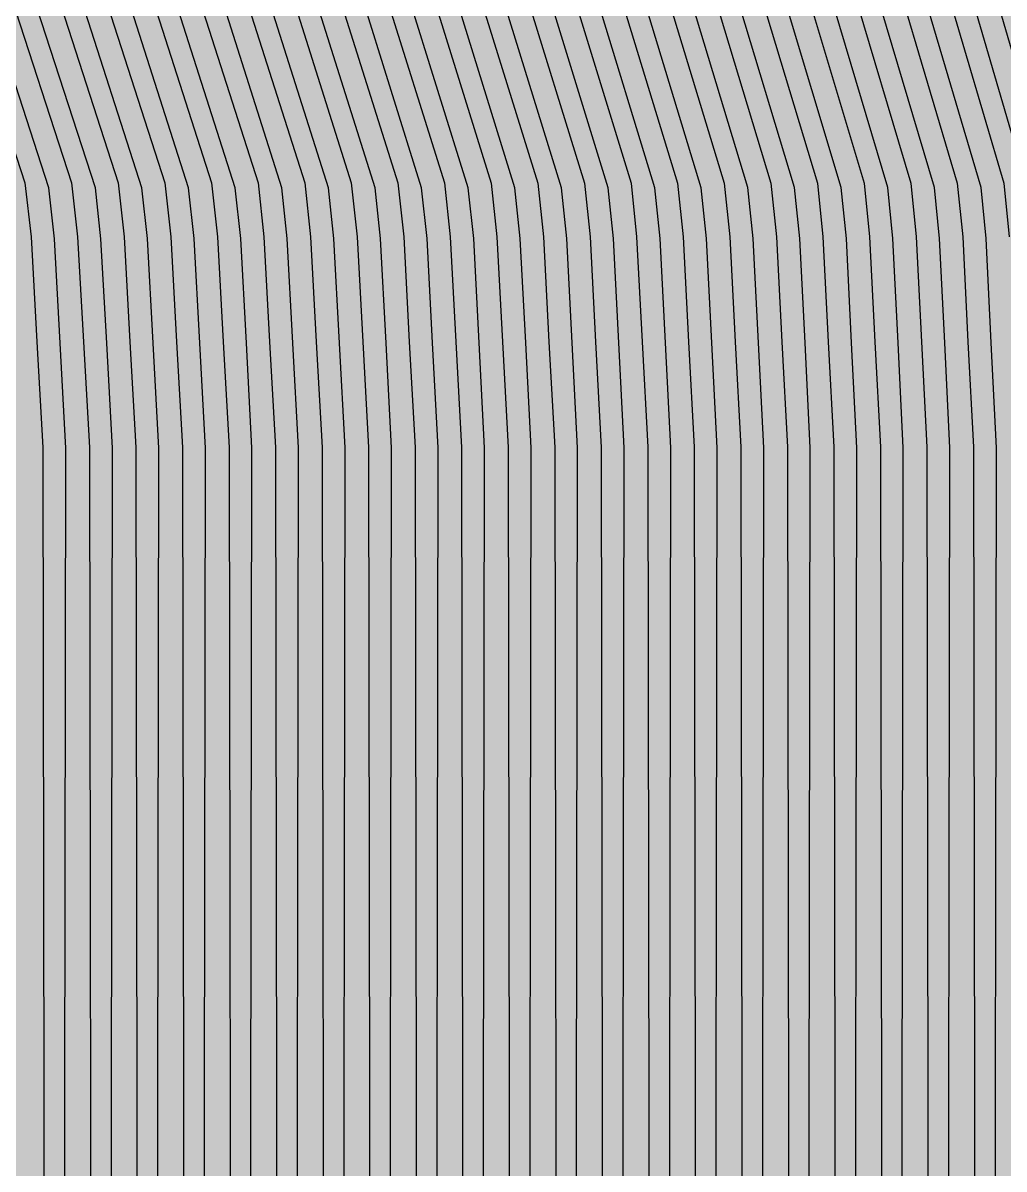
# Model space of a CAD drawing. Header units: metres. Extents: x -7231 to 10969, y -37556 to 1873.
# Drawn here: x 1058.3 to 1142.6, y -18783 to -18684.5 of the extents above; entities that cross this region are included whole.
import ezdxf

# ---------------------------------------------------------------- set-up
doc = ezdxf.new("R2010")
doc.units = ezdxf.units.M
for name, color, linetype in [('Metal1', 4, 'CONTINUOUS'), ('Metal2', 3, 'CONTINUOUS'), ('Polyimide', 7, 'CONTINUOUS')]:
    doc.layers.add(name, color=color, linetype=linetype)

msp = doc.modelspace()

# ---------------------------------------------------------------- hatches: boundary and pattern name
at = {"layer": 'Polyimide'}
msp.add_hatch(color=7, dxfattribs=at).paths.add_polyline_path([(4065.685, -467.996), (4066.672, -501.995), (4068.513, -535.993), (4071.413, -569.991), (4075.544, -603.989), (4081.042, -637.988), (4088.01, -671.986), (4096.523, -705.984), (4106.624, -739.982), (4118.329, -773.98), (4131.629, -807.979), (4146.494, -841.977), (4162.868, -875.975), (4180.679, -909.973), (4199.833, -943.972), (4220.224, -977.97), (4241.727, -1011.968), (4264.208, -1045.966), (4287.52, -1079.964), (4311.508, -1113.963), (4336.009, -1147.961), (4360.855, -1181.959), (4385.875, -1215.957), (4410.895, -1249.956), (4435.741, -1283.954), (4460.242, -1317.952), (4484.23, -1351.95), (4507.542, -1385.948), (4530.023, -1419.947), (4551.526, -1453.945), (4571.917, -1487.943), (4591.071, -1521.941), (4608.882, -1555.94), (4625.256, -1589.938), (4640.121, -1623.936), (4653.421, -1657.934), (4665.126, -1691.932), (4675.227, -1725.931), (4683.74, -1759.929), (4690.708, -1793.927), (4696.206, -1827.925), (4700.337, -1861.924), (4703.237, -1895.922), (4705.078, -1929.92), (4706.065, -1963.918), (4706.444, -1997.916), (4706.5, -2031.915), (4706.5, -4793.022), (4709.95, -4838.39), (4720.222, -4882.714), (4737.078, -4924.976), (4760.131, -4964.202), (4788.851, -4999.49), (4822.578, -5030.03), (4860.534, -5055.118), (4901.849, -5074.177), (4901.849, -5074.177), (4970.678, -5105.229), (5034.704, -5145.258), (5092.763, -5193.537), (5143.8, -5249.187), (5186.885, -5311.198), (5221.237, -5378.441), (5246.229, -5449.694), (5261.409, -5523.662), (5266.5, -5599), (5261.409, -5674.338), (5246.229, -5748.306), (5221.237, -5819.559), (5186.885, -5886.802), (5143.8, -5948.813), (5092.763, -6004.463), (5034.704, -6052.742), (4970.678, -6092.771), (4901.849, -6123.823), (4860.534, -6142.882), (4822.578, -6167.97), (4788.851, -6198.51), (4760.131, -6233.798), (4737.078, -6273.024), (4720.222, -6315.286), (4709.95, -6359.61), (4706.5, -6404.978), (4706.5, -9221.517), (4709.95, -9266.885), (4720.222, -9311.209), (4737.078, -9353.47), (4760.131, -9392.696), (4788.851, -9427.985), (4822.578, -9458.524), (4860.534, -9483.612), (4901.849, -9502.672), (4970.678, -9533.723), (5034.704, -9573.752), (5092.763, -9622.031), (5143.8, -9677.682), (5186.885, -9739.692), (5221.237, -9806.936), (5246.229, -9878.189), (5261.409, -9952.157), (5266.5, -10027.494), (5261.409, -10102.832), (5246.229, -10176.8), (5221.237, -10248.053), (5186.885, -10315.297), (5143.8, -10377.307), (5092.763, -10432.958), (5034.704, -10481.237), (4970.678, -10521.266), (4901.849, -10552.317), (4860.534, -10571.377), (4822.578, -10596.465), (4788.851, -10627.004), (4760.131, -10662.293), (4737.078, -10701.519), (4720.222, -10743.78), (4709.95, -10788.104), (4706.5, -10833.472), (4706.5, -13650.011), (4709.95, -13695.379), (4720.222, -13739.703), (4737.078, -13781.964), (4760.131, -13821.191), (4788.851, -13856.479), (4822.578, -13887.019), (4860.534, -13912.107), (4901.849, -13931.166), (4970.678, -13962.218), (5034.704, -14002.247), (5092.763, -14050.526), (5143.8, -14106.176), (5186.885, -14168.187), (5221.237, -14235.43), (5246.229, -14306.683), (5261.409, -14380.651), (5266.5, -14455.989), (5261.409, -14531.327), (5246.229, -14605.295), (5221.237, -14676.548), (5186.885, -14743.791), (5143.8, -14805.802), (5092.763, -14861.452), (5034.704, -14909.731), (4970.678, -14949.76), (4901.849, -14980.812), (4860.534, -14999.871), (4822.578, -15024.959), (4788.851, -15055.499), (4760.131, -15090.787), (4737.078, -15130.013), (4720.222, -15172.275), (4709.95, -15216.599), (4706.5, -15261.967), (4706.5, -15455.989), (4720.946, -15750.04), (4764.144, -16041.26), (4835.679, -16326.843), (4934.861, -16604.039), (5060.736, -16870.179), (5212.091, -17122.7), (5387.469, -17359.169), (5585.18, -17577.309), (5803.32, -17775.02), (6039.789, -17950.398), (6292.31, -18101.753), (6558.45, -18227.628), (6835.646, -18326.81), (7121.229, -18398.345), (7412.449, -18441.543), (7706.5, -18455.989), (9969.006, -18455.989), (10047.42, -18459.841), (10125.078, -18471.361), (10201.234, -18490.437), (10275.153, -18516.885), (10346.123, -18550.452), (10413.462, -18590.813), (10476.521, -18637.581), (10534.691, -18690.304), (10587.414, -18748.474), (10634.182, -18811.533), (10674.543, -18878.872), (10708.11, -18949.842), (10734.558, -19023.761), (10753.634, -19099.917), (10765.154, -19177.575), (10769.006, -19255.989), (10769.006, -20895.799), (10730.236, -20951.41), (10694.602, -21009.081), (10662.212, -21068.634), (10633.167, -21129.888), (10607.555, -21192.656), (10585.454, -21256.743), (10566.932, -21321.956), (10552.046, -21388.093), (10540.842, -21454.952), (10533.353, -21522.329), (10529.603, -21590.016), (10529.603, -21657.808), (10533.353, -21725.496), (10540.842, -21792.872), (10552.046, -21859.732), (10566.932, -21925.869), (10585.454, -21991.081), (10607.555, -22055.169), (10633.167, -22117.936), (10662.212, -22179.19), (10694.602, -22238.743), (10730.236, -22296.414), (10769.006, -22352.025), (10769.006, -32454.235), (10728.741, -32510.486), (10691.716, -32568.919), (10658.048, -32629.35), (10627.845, -32691.585), (10601.204, -32755.425), (10578.208, -32820.667), (10558.932, -32887.104), (10543.437, -32954.522), (10531.772, -33022.708), (10523.975, -33091.443), (10520.07, -33160.509), (10520.07, -33229.686), (10523.975, -33298.752), (10531.772, -33367.487), (10543.437, -33435.673), (10558.932, -33503.092), (10578.208, -33569.528), (10601.204, -33634.77), (10627.845, -33698.611), (10658.048, -33760.845), (10691.716, -33821.276), (10728.741, -33879.71), (10769.006, -33935.96), (10769.006, -36556), (10765.154, -36634.413), (10753.634, -36712.072), (10734.558, -36788.227), (10708.11, -36862.146), (10674.543, -36933.117), (10634.182, -37000.456), (10587.414, -37063.514), (10534.691, -37121.685), (10476.521, -37174.408), (10413.462, -37221.175), (10346.123, -37261.537), (10275.153, -37295.103), (10201.234, -37321.552), (10125.078, -37340.628), (10047.42, -37352.147), (9969.006, -37356), (-6231.006, -37356), (-6309.42, -37352.147), (-6387.078, -37340.628), (-6463.234, -37321.552), (-6537.153, -37295.103), (-6608.123, -37261.537), (-6675.462, -37221.175), (-6738.521, -37174.408), (-6796.691, -37121.685), (-6849.414, -37063.514), (-6896.182, -37000.456), (-6936.543, -36933.117), (-6970.11, -36862.146), (-6996.558, -36788.227), (-7015.634, -36712.072), (-7027.154, -36634.413), (-7031.006, -36556), (-7031.006, -33936.003), (-6990.735, -33879.75), (-6953.705, -33821.313), (-6920.032, -33760.88), (-6889.824, -33698.641), (-6863.179, -33634.797), (-6840.18, -33569.55), (-6820.901, -33503.109), (-6805.403, -33435.685), (-6793.736, -33367.494), (-6785.938, -33298.753), (-6782.032, -33229.682), (-6782.032, -33160.5), (-6785.938, -33091.429), (-6793.736, -33022.688), (-6805.403, -32954.497), (-6820.901, -32887.073), (-6840.18, -32820.632), (-6863.179, -32755.385), (-6889.824, -32691.541), (-6920.032, -32629.303), (-6953.705, -32568.869), (-6990.735, -32510.432), (-7031.006, -32454.179), (-7031.006, -22364.831), (-6990.735, -22308.578), (-6953.705, -22250.141), (-6920.032, -22189.707), (-6889.824, -22127.469), (-6863.179, -22063.624), (-6840.18, -21998.377), (-6820.901, -21931.936), (-6805.403, -21864.513), (-6793.736, -21796.322), (-6785.938, -21727.581), (-6782.032, -21658.51), (-6782.032, -21589.328), (-6785.938, -21520.256), (-6793.736, -21451.516), (-6805.403, -21383.325), (-6820.901, -21315.901), (-6840.18, -21249.46), (-6863.179, -21184.213), (-6889.824, -21120.369), (-6920.032, -21058.13), (-6953.705, -20997.696), (-6990.735, -20939.26), (-7031.006, -20883.007), (-7031.006, -19255.989), (-7027.154, -19177.575), (-7015.634, -19099.917), (-6996.558, -19023.761), (-6970.11, -18949.842), (-6936.543, -18878.872), (-6896.182, -18811.533), (-6849.414, -18748.474), (-6796.691, -18690.304), (-6738.521, -18637.581), (-6675.462, -18590.813), (-6608.123, -18550.452), (-6537.153, -18516.885), (-6463.234, -18490.437), (-6387.078, -18471.361), (-6309.42, -18459.841), (-6231.006, -18455.989), (-3968.5, -18455.989), (-3674.449, -18441.543), (-3383.229, -18398.345), (-3097.646, -18326.81), (-2820.45, -18227.628), (-2554.31, -18101.753), (-2301.789, -17950.398), (-2065.32, -17775.02), (-1847.18, -17577.309), (-1649.469, -17359.169), (-1474.091, -17122.7), (-1322.736, -16870.179), (-1196.861, -16604.039), (-1097.679, -16326.843), (-1026.144, -16041.26), (-982.946, -15750.04), (-968.5, -15455.989), (-968.5, -15261.967), (-971.95, -15216.599), (-982.222, -15172.275), (-999.078, -15130.013), (-1022.131, -15090.787), (-1050.851, -15055.499), (-1084.578, -15024.959), (-1122.534, -14999.871), (-1163.849, -14980.812), (-1232.678, -14949.76), (-1296.704, -14909.731), (-1354.763, -14861.452), (-1405.8, -14805.802), (-1448.885, -14743.791), (-1483.237, -14676.548), (-1508.229, -14605.295), (-1523.409, -14531.327), (-1528.5, -14455.989), (-1523.409, -14380.651), (-1508.229, -14306.683), (-1483.237, -14235.43), (-1448.885, -14168.187), (-1405.8, -14106.176), (-1354.763, -14050.526), (-1296.704, -14002.247), (-1232.678, -13962.218), (-1163.849, -13931.166), (-1122.534, -13912.107), (-1084.578, -13887.019), (-1050.851, -13856.479), (-1022.131, -13821.191), (-999.078, -13781.964), (-982.222, -13739.703), (-971.95, -13695.379), (-968.5, -13650.011), (-968.5, -12309.637), (-971.95, -12264.269), (-982.222, -12219.945), (-999.078, -12177.684), (-1022.131, -12138.458), (-1050.851, -12103.169), (-1084.578, -12072.629), (-1122.534, -12047.541), (-1163.849, -12028.482), (-1232.678, -11997.43), (-1296.704, -11957.401), (-1354.763, -11909.123), (-1405.8, -11853.472), (-1448.885, -11791.462), (-1483.237, -11724.218), (-1508.229, -11652.965), (-1523.409, -11578.997), (-1528.5, -11503.659), (-1523.409, -11428.322), (-1508.229, -11354.354), (-1483.237, -11283.1), (-1448.885, -11215.857), (-1405.8, -11153.846), (-1354.763, -11098.196), (-1296.704, -11049.917), (-1232.678, -11009.888), (-1163.849, -10978.837), (-1122.534, -10959.777), (-1084.578, -10934.689), (-1050.851, -10904.15), (-1022.131, -10868.861), (-999.078, -10829.635), (-982.222, -10787.374), (-971.95, -10743.049), (-968.5, -10697.682), (-968.5, -9357.307), (-971.95, -9311.94), (-982.222, -9267.615), (-999.078, -9225.354), (-1022.131, -9186.128), (-1050.851, -9150.839), (-1084.578, -9120.3), (-1122.534, -9095.212), (-1163.849, -9076.152), (-1163.849, -9076.152), (-1232.678, -9045.101), (-1296.704, -9005.072), (-1354.763, -8956.793), (-1405.8, -8901.142), (-1448.885, -8839.132), (-1483.237, -8771.889), (-1508.229, -8700.635), (-1523.409, -8626.667), (-1528.5, -8551.33), (-1523.409, -8475.992), (-1508.229, -8402.024), (-1483.237, -8330.771), (-1448.885, -8263.527), (-1405.8, -8201.517), (-1354.763, -8145.866), (-1296.704, -8097.588), (-1232.678, -8057.559), (-1163.849, -8026.507), (-1163.849, -8026.507), (-1122.534, -8007.448), (-1084.578, -7982.359), (-1050.851, -7951.82), (-1022.131, -7916.531), (-999.078, -7877.305), (-982.222, -7835.044), (-971.95, -7790.72), (-968.5, -7745.352), (-968.5, -6404.978), (-971.95, -6359.61), (-982.222, -6315.286), (-999.078, -6273.024), (-1022.131, -6233.798), (-1050.851, -6198.51), (-1084.578, -6167.97), (-1122.534, -6142.882), (-1163.849, -6123.823), (-1163.849, -6123.823), (-1232.678, -6092.771), (-1296.704, -6052.742), (-1354.763, -6004.463), (-1405.8, -5948.813), (-1448.885, -5886.802), (-1483.237, -5819.559), (-1508.229, -5748.306), (-1523.409, -5674.338), (-1528.5, -5599), (-1523.409, -5523.662), (-1508.229, -5449.694), (-1483.237, -5378.441), (-1448.885, -5311.198), (-1405.8, -5249.187), (-1354.763, -5193.537), (-1296.704, -5145.258), (-1232.678, -5105.229), (-1163.849, -5074.177), (-1163.849, -5074.177), (-1122.534, -5055.118), (-1084.578, -5030.03), (-1050.851, -4999.49), (-1022.131, -4964.202), (-999.078, -4924.976), (-982.222, -4882.714), (-971.95, -4838.39), (-968.5, -4793.022), (-968.5, -2031.915), (-968.443, -1997.916), (-968.056, -1963.918), (-967.051, -1929.92), (-965.176, -1895.922), (-962.222, -1861.924), (-958.014, -1827.925), (-952.413, -1793.927), (-945.314, -1759.929), (-936.642, -1725.931), (-926.352, -1691.932), (-914.428, -1657.934), (-900.878, -1623.936), (-885.736, -1589.938), (-869.055, -1555.94), (-850.911, -1521.941), (-831.398, -1487.943), (-810.626, -1453.945), (-788.721, -1419.947), (-765.819, -1385.948), (-742.071, -1351.95), (-717.634, -1317.952), (-692.674, -1283.954), (-667.363, -1249.956), (-641.875, -1215.957), (-616.387, -1181.959), (-591.076, -1147.961), (-566.116, -1113.963), (-541.679, -1079.964), (-517.931, -1045.966), (-495.029, -1011.968), (-473.124, -977.97), (-452.352, -943.972), (-432.839, -909.973), (-414.695, -875.975), (-398.014, -841.977), (-382.872, -807.979), (-369.322, -773.98), (-357.398, -739.982), (-347.108, -705.984), (-338.436, -671.986), (-331.337, -637.988), (-325.736, -603.989), (-321.528, -569.991), (-318.574, -535.993), (-316.699, -501.995), (-315.694, -467.996), (-315.307, -433.998), (-315.25, -400), (-315.25, 401), (-315.25, 451), (-315.25, 1644), (-270.25, 1644), (-270.025, 1637.133), (-269.352, 1630.295), (-268.232, 1623.516), (-266.672, 1616.824), (-264.678, 1610.249), (-262.257, 1603.818), (-259.422, 1597.56), (-256.183, 1591.5), (-252.554, 1585.665), (-248.552, 1580.08), (-244.193, 1574.769), (-239.496, 1569.754), (-234.481, 1565.057), (-229.17, 1560.698), (-223.585, 1556.696), (-217.75, 1553.067), (-211.69, 1549.828), (-205.432, 1546.993), (-199.001, 1544.572), (-192.426, 1542.578), (-185.734, 1541.018), (-178.955, 1539.898), (-172.117, 1539.225), (-165.25, 1539), (-158.383, 1539.225), (-151.545, 1539.898), (-144.766, 1541.018), (-138.074, 1542.578), (-131.499, 1544.572), (-125.068, 1546.993), (-118.81, 1549.828), (-112.75, 1553.067), (-106.915, 1556.696), (-101.33, 1560.698), (-96.019, 1565.057), (-91.004, 1569.754), (-86.307, 1574.769), (-81.948, 1580.08), (-77.946, 1585.665), (-74.317, 1591.5), (-71.078, 1597.56), (-68.243, 1603.818), (-65.822, 1610.249), (-63.828, 1616.824), (-62.268, 1623.516), (-61.148, 1630.295), (-60.475, 1637.133), (-60.25, 1644), (1853, 1644), (1853, 1573), (3815.25, 1573), (3815.464, 1579.54), (3816.106, 1586.053), (3817.171, 1592.509), (3818.657, 1598.882), (3820.557, 1605.144), (3822.862, 1611.268), (3825.563, 1617.229), (3828.647, 1623), (3832.103, 1628.557), (3835.915, 1633.876), (3840.066, 1638.935), (3844.539, 1643.711), (3849.315, 1648.184), (3854.374, 1652.335), (3859.693, 1656.147), (3865.25, 1659.603), (3871.021, 1662.687), (3876.982, 1665.388), (3883.106, 1667.693), (3889.368, 1669.593), (3895.741, 1671.079), (3902.197, 1672.144), (3908.71, 1672.786), (3915.25, 1673), (3921.79, 1672.786), (3928.303, 1672.144), (3934.759, 1671.079), (3941.132, 1669.593), (3947.394, 1667.693), (3953.518, 1665.388), (3959.479, 1662.687), (3965.25, 1659.603), (3970.807, 1656.147), (3976.126, 1652.335), (3981.185, 1648.184), (3985.961, 1643.711), (3990.434, 1638.935), (3994.585, 1633.876), (3998.397, 1628.557), (4001.853, 1623), (4004.937, 1617.229), (4007.638, 1611.268), (4009.943, 1605.144), (4011.843, 1598.882), (4013.329, 1592.509), (4014.394, 1586.053), (4015.036, 1579.54), (4015.25, 1573), (4065.25, 1573), (4065.25, 451), (4065.25, 401), (4065.25, -400), (4065.306, -433.998), (4065.685, -467.996)])

# ---------------------------------------------------------------- linework, layer by layer
at = {"layer": 'Metal1'}
for points in [[(899.357, -18216.476), (910.894, -18238.977), (922.432, -18261.477), (933.969, -18283.978), (945.506, -18306.479), (957.043, -18328.98), (968.58, -18351.48), (980.118, -18373.981), (991.655, -18396.482), (1003.192, -18418.982), (1014.729, -18441.483), (1026.267, -18463.984), (1037.804, -18486.484), (1049.341, -18508.985), (1060.878, -18531.486), (1072.415, -18553.986), (1083.953, -18576.487), (1095.49, -18598.988), (1107.027, -18621.488), (1118.564, -18643.989), (1130.101, -18666.49), (1137.554, -18681.025), (1142.635, -18698.254), (1143.097, -18702.872)], [(958.902, -18508.947), (971.71, -18531.447), (984.519, -18553.948), (997.327, -18576.449), (1010.136, -18598.949), (1022.944, -18621.45), (1035.753, -18643.951), (1048.561, -18666.451), (1056.94, -18681.171), (1062.483, -18698.235), (1062.997, -18702.864), (1063.497, -18711.892), (1064.014, -18720.975), (1064.75, -19211.933)], [(967.946, -18508.95), (980.627, -18531.451), (993.308, -18553.952), (1005.99, -18576.452), (1018.671, -18598.953), (1031.352, -18621.454), (1044.034, -18643.954), (1056.715, -18666.455), (1065.001, -18681.156), (1070.498, -18698.237), (1071.007, -18702.865), (1071.502, -18711.893), (1072.014, -18720.974), (1072.75, -19211.934)], [(976.989, -18508.954), (989.544, -18531.455), (1002.098, -18553.955), (1014.652, -18576.456), (1027.207, -18598.957), (1039.761, -18621.457), (1052.315, -18643.958), (1064.869, -18666.459), (1073.061, -18681.141), (1078.513, -18698.239), (1079.017, -18702.866), (1079.507, -18711.893), (1080.014, -18720.973), (1080.75, -19211.934)], [(986.033, -18508.958), (998.461, -18531.458), (1010.888, -18553.959), (1023.315, -18576.46), (1035.742, -18598.96), (1048.169, -18621.461), (1060.596, -18643.962), (1073.023, -18666.463), (1081.122, -18681.126), (1086.529, -18698.241), (1087.027, -18702.867), (1087.512, -18711.894), (1088.014, -18720.973), (1088.75, -19211.934)], [(995.077, -18508.962), (1007.377, -18531.462), (1019.677, -18553.963), (1031.977, -18576.464), (1044.277, -18598.964), (1056.577, -18621.465), (1068.877, -18643.966), (1081.177, -18666.466), (1089.183, -18681.112), (1094.544, -18698.243), (1095.037, -18702.867), (1095.517, -18711.894), (1096.014, -18720.972), (1096.75, -19211.935)], [(1004.121, -18508.965), (1016.294, -18531.466), (1028.467, -18553.967), (1040.64, -18576.467), (1052.813, -18598.968), (1064.986, -18621.469), (1077.159, -18643.969), (1089.331, -18666.47), (1097.244, -18681.097), (1102.559, -18698.245), (1103.047, -18702.868), (1103.522, -18711.895), (1104.014, -18720.971), (1104.75, -19211.935)], [(1013.165, -18508.969), (1025.211, -18531.47), (1037.257, -18553.971), (1049.302, -18576.471), (1061.348, -18598.972), (1073.394, -18621.473), (1085.44, -18643.973), (1097.485, -18666.474), (1105.306, -18681.082), (1110.574, -18698.246), (1111.057, -18702.869), (1111.527, -18711.895), (1112.014, -18720.97), (1112.75, -19211.935)], [(1022.209, -18508.973), (1034.128, -18531.474), (1046.046, -18553.975), (1057.965, -18576.475), (1069.884, -18598.976), (1081.802, -18621.477), (1093.721, -18643.977), (1105.639, -18666.478), (1113.368, -18681.068), (1118.589, -18698.248), (1119.067, -18702.87), (1119.532, -18711.896), (1120.014, -18720.969), (1120.75, -19211.935)], [(1031.253, -18508.977), (1043.045, -18531.478), (1054.836, -18553.978), (1066.628, -18576.479), (1078.419, -18598.98), (1090.21, -18621.48), (1102.002, -18643.981), (1113.793, -18666.482), (1121.43, -18681.054), (1126.605, -18698.25), (1127.077, -18702.871), (1127.537, -18711.896), (1128.014, -18720.969), (1128.75, -19211.936)], [(1040.297, -18508.981), (1051.961, -18531.482), (1063.626, -18553.982), (1075.29, -18576.483), (1086.954, -18598.984), (1098.619, -18621.484), (1110.283, -18643.985), (1121.947, -18666.486), (1129.492, -18681.039), (1134.62, -18698.252), (1135.087, -18702.872), (1135.542, -18711.897), (1136.014, -18720.968), (1136.75, -19211.936)], [(1061.25, -19211.933), (1061.986, -18721.031), (1061.5, -18712.003), (1061.003, -18703.03), (1060.518, -18698.659), (1055.101, -18681.983), (1046.823, -18667.441), (1034.015, -18644.94), (1021.206, -18622.439), (1008.398, -18599.939), (995.589, -18577.438), (982.78, -18554.937), (969.972, -18532.437), (957.163, -18509.936)], [(1069.25, -19211.934), (1069.986, -18721.03), (1069.505, -18712.002), (1069.013, -18703.029), (1068.532, -18698.657), (1063.159, -18681.961), (1054.973, -18667.437), (1042.292, -18644.936), (1029.61, -18622.436), (1016.929, -18599.935), (1004.247, -18577.434), (991.566, -18554.934), (978.885, -18532.433), (966.203, -18509.932)], [(1077.25, -19211.934), (1077.986, -18721.028), (1077.51, -18712.002), (1077.023, -18703.028), (1076.547, -18698.655), (1071.217, -18681.94), (1063.123, -18667.433), (1050.569, -18644.933), (1038.014, -18622.432), (1025.46, -18599.931), (1012.906, -18577.431), (1000.351, -18554.93), (987.797, -18532.429), (975.243, -18509.928)], [(1085.25, -19211.934), (1085.986, -18721.027), (1085.515, -18712.001), (1085.033, -18703.028), (1084.561, -18698.653), (1079.275, -18681.919), (1071.273, -18667.429), (1058.845, -18644.929), (1046.418, -18622.428), (1033.991, -18599.927), (1021.564, -18577.427), (1009.137, -18554.926), (996.71, -18532.425), (984.283, -18509.925)], [(1093.25, -19211.935), (1093.986, -18721.026), (1093.52, -18712), (1093.043, -18703.027), (1092.576, -18698.651), (1087.333, -18681.898), (1079.422, -18667.426), (1067.122, -18644.925), (1054.822, -18622.424), (1042.522, -18599.924), (1030.222, -18577.423), (1017.922, -18554.922), (1005.622, -18532.422), (993.322, -18509.921)], [(1101.25, -19211.935), (1101.986, -18721.024), (1101.525, -18712), (1101.053, -18703.026), (1100.591, -18698.649), (1095.392, -18681.876), (1087.572, -18667.422), (1075.399, -18644.921), (1063.227, -18622.42), (1051.054, -18599.92), (1038.881, -18577.419), (1026.708, -18554.918), (1014.535, -18532.418), (1002.362, -18509.917)], [(1109.25, -19211.935), (1109.986, -18721.023), (1109.53, -18711.999), (1109.063, -18703.025), (1108.605, -18698.647), (1103.451, -18681.855), (1095.722, -18667.418), (1083.676, -18644.917), (1071.631, -18622.417), (1059.585, -18599.916), (1047.539, -18577.415), (1035.493, -18554.915), (1023.448, -18532.414), (1011.402, -18509.913)], [(1117.25, -19211.935), (1117.986, -18721.022), (1117.535, -18711.999), (1117.072, -18703.024), (1116.62, -18698.646), (1111.51, -18681.834), (1103.872, -18667.414), (1091.953, -18644.913), (1080.035, -18622.413), (1068.116, -18599.912), (1056.198, -18577.411), (1044.279, -18554.911), (1032.36, -18532.41), (1020.442, -18509.909)], [(1125.25, -19211.936), (1125.986, -18721.02), (1125.54, -18711.998), (1125.082, -18703.023), (1124.634, -18698.644), (1119.57, -18681.813), (1112.022, -18667.41), (1100.23, -18644.909), (1088.439, -18622.409), (1076.648, -18599.908), (1064.856, -18577.407), (1053.065, -18554.907), (1041.273, -18532.406), (1029.482, -18509.905)], [(1133.25, -19211.936), (1133.986, -18721.019), (1133.545, -18711.998), (1133.092, -18703.023), (1132.649, -18698.642), (1127.629, -18681.792), (1120.172, -18667.406), (1108.507, -18644.906), (1096.843, -18622.405), (1085.179, -18599.904), (1073.514, -18577.404), (1061.85, -18554.903), (1050.186, -18532.402), (1038.521, -18509.901)], [(1141.25, -19211.936), (1141.986, -18721.018), (1141.55, -18711.997), (1141.102, -18703.022), (1140.664, -18698.64), (1135.689, -18681.771), (1128.322, -18667.402), (1116.784, -18644.902), (1105.247, -18622.401), (1093.71, -18599.9), (1082.173, -18577.4), (1070.636, -18554.899), (1059.098, -18532.398), (1047.561, -18509.898)]]:
    msp.add_lwpolyline(points, dxfattribs=at)
at = {"layer": 'Metal2'}
for points in [[(1144.671, -18698.639), (1139.719, -18681.76), (1132.397, -18667.4), (1120.923, -18644.9), (1109.449, -18622.399), (1097.976, -18599.898), (1086.502, -18577.398), (1075.028, -18554.897), (1063.555, -18532.396), (1052.081, -18509.896), (1040.608, -18487.395), (1029.134, -18464.894), (1017.66, -18442.393), (1006.187, -18419.893), (994.713, -18397.392), (983.239, -18374.891), (971.766, -18352.391), (960.292, -18329.89), (948.818, -18307.389), (937.345, -18284.889), (925.871, -18262.388), (914.397, -18239.887), (902.924, -18217.387), (891.45, -18194.886)], [(904.706, -18216.478), (916.179, -18238.979), (927.653, -18261.479), (939.126, -18283.98), (950.6, -18306.481), (962.074, -18328.982), (973.547, -18351.482), (985.021, -18373.983), (996.495, -18396.484), (1007.968, -18418.984), (1019.442, -18441.485), (1030.916, -18463.986), (1042.389, -18486.486), (1053.863, -18508.987), (1065.337, -18531.488), (1076.81, -18553.988), (1088.284, -18576.489), (1099.757, -18598.99), (1111.231, -18621.49), (1122.705, -18643.991), (1134.178, -18666.492), (1141.586, -18681.018), (1146.643, -18698.255)], [(954.38, -18508.945), (967.252, -18531.445), (980.124, -18553.946), (992.996, -18576.447), (1005.868, -18598.947), (1018.74, -18621.448), (1031.612, -18643.949), (1044.484, -18666.449), (1052.91, -18681.178), (1058.475, -18698.234), (1058.992, -18702.864), (1059.495, -18711.892), (1060.014, -18720.975), (1060.75, -19211.933)], [(963.424, -18508.948), (976.168, -18531.449), (988.913, -18553.95), (1001.658, -18576.45), (1014.403, -18598.951), (1027.148, -18621.452), (1039.893, -18643.952), (1052.638, -18666.453), (1060.97, -18681.163), (1066.491, -18698.236), (1067.002, -18702.865), (1067.5, -18711.892), (1068.014, -18720.975), (1068.75, -19211.934)], [(972.467, -18508.952), (985.085, -18531.453), (997.703, -18553.953), (1010.321, -18576.454), (1022.939, -18598.955), (1035.557, -18621.456), (1048.174, -18643.956), (1060.792, -18666.457), (1069.031, -18681.148), (1074.506, -18698.238), (1075.012, -18702.865), (1075.505, -18711.893), (1076.014, -18720.974), (1076.75, -19211.934)], [(981.511, -18508.956), (994.002, -18531.457), (1006.493, -18553.957), (1018.984, -18576.458), (1031.474, -18598.959), (1043.965, -18621.459), (1056.456, -18643.96), (1068.946, -18666.461), (1077.092, -18681.134), (1082.521, -18698.24), (1083.022, -18702.866), (1083.51, -18711.893), (1084.014, -18720.973), (1084.75, -19211.934)], [(990.555, -18508.96), (1002.919, -18531.46), (1015.283, -18553.961), (1027.646, -18576.462), (1040.01, -18598.962), (1052.373, -18621.463), (1064.737, -18643.964), (1077.1, -18666.464), (1085.153, -18681.119), (1090.536, -18698.242), (1091.032, -18702.867), (1091.515, -18711.894), (1092.014, -18720.972), (1092.75, -19211.934)], [(999.599, -18508.963), (1011.836, -18531.464), (1024.072, -18553.965), (1036.309, -18576.466), (1048.545, -18598.966), (1060.782, -18621.467), (1073.018, -18643.968), (1085.254, -18666.468), (1093.214, -18681.104), (1098.551, -18698.244), (1099.042, -18702.868), (1099.52, -18711.895), (1100.014, -18720.971), (1100.75, -19211.935)], [(1008.643, -18508.967), (1020.753, -18531.468), (1032.862, -18553.969), (1044.971, -18576.469), (1057.08, -18598.97), (1069.19, -18621.471), (1081.299, -18643.971), (1093.408, -18666.472), (1101.275, -18681.09), (1106.567, -18698.245), (1107.052, -18702.869), (1107.525, -18711.895), (1108.014, -18720.971), (1108.75, -19211.935)], [(1017.687, -18508.971), (1029.669, -18531.472), (1041.652, -18553.973), (1053.634, -18576.473), (1065.616, -18598.974), (1077.598, -18621.475), (1089.58, -18643.975), (1101.562, -18666.476), (1109.337, -18681.075), (1114.582, -18698.247), (1115.062, -18702.869), (1115.53, -18711.896), (1116.014, -18720.97), (1116.75, -19211.935)], [(1026.731, -18508.975), (1038.586, -18531.476), (1050.441, -18553.976), (1062.296, -18576.477), (1074.151, -18598.978), (1086.006, -18621.479), (1097.861, -18643.979), (1109.716, -18666.48), (1117.399, -18681.061), (1122.597, -18698.249), (1123.072, -18702.87), (1123.535, -18711.896), (1124.014, -18720.969), (1124.75, -19211.935)], [(1035.775, -18508.979), (1047.503, -18531.48), (1059.231, -18553.98), (1070.959, -18576.481), (1082.687, -18598.982), (1094.415, -18621.482), (1106.142, -18643.983), (1117.87, -18666.484), (1125.461, -18681.046), (1130.612, -18698.251), (1131.082, -18702.871), (1131.54, -18711.897), (1132.014, -18720.968), (1132.75, -19211.936)], [(1044.819, -18508.983), (1056.42, -18531.484), (1068.021, -18553.984), (1079.621, -18576.485), (1091.222, -18598.986), (1102.823, -18621.486), (1114.424, -18643.987), (1126.024, -18666.488), (1133.523, -18681.032), (1138.627, -18698.253), (1139.092, -18702.872), (1139.545, -18711.897), (1140.014, -18720.968), (1140.75, -19211.936)], [(1065.25, -19211.934), (1065.986, -18721.03), (1065.503, -18712.002), (1065.008, -18703.03), (1064.525, -18698.658), (1059.13, -18681.972), (1050.898, -18667.439), (1038.153, -18644.938), (1025.408, -18622.437), (1012.663, -18599.937), (999.918, -18577.436), (987.173, -18554.935), (974.428, -18532.435), (961.683, -18509.934)], [(1073.25, -19211.934), (1073.986, -18721.029), (1073.508, -18712.002), (1073.018, -18703.029), (1072.54, -18698.656), (1067.188, -18681.951), (1059.048, -18667.435), (1046.43, -18644.934), (1033.812, -18622.434), (1021.194, -18599.933), (1008.577, -18577.432), (995.959, -18554.932), (983.341, -18532.431), (970.723, -18509.93)], [(1081.25, -19211.934), (1081.986, -18721.028), (1081.513, -18712.001), (1081.028, -18703.028), (1080.554, -18698.654), (1075.246, -18681.929), (1067.198, -18667.431), (1054.707, -18644.931), (1042.216, -18622.43), (1029.726, -18599.929), (1017.235, -18577.429), (1004.744, -18554.928), (992.254, -18532.427), (979.763, -18509.927)], [(1089.25, -19211.934), (1089.986, -18721.026), (1089.518, -18712.001), (1089.038, -18703.027), (1088.569, -18698.652), (1083.304, -18681.908), (1075.348, -18667.428), (1062.984, -18644.927), (1050.62, -18622.426), (1038.257, -18599.926), (1025.893, -18577.425), (1013.53, -18554.924), (1001.166, -18532.423), (988.803, -18509.923)], [(1097.25, -19211.935), (1097.986, -18721.025), (1097.523, -18712), (1097.048, -18703.026), (1096.583, -18698.65), (1091.363, -18681.887), (1083.497, -18667.424), (1071.261, -18644.923), (1059.025, -18622.422), (1046.788, -18599.922), (1034.552, -18577.421), (1022.315, -18554.92), (1010.079, -18532.42), (997.842, -18509.919)], [(1105.25, -19211.935), (1105.986, -18721.024), (1105.527, -18712), (1105.058, -18703.026), (1104.598, -18698.648), (1099.422, -18681.866), (1091.647, -18667.42), (1079.538, -18644.919), (1067.429, -18622.419), (1055.319, -18599.918), (1043.21, -18577.417), (1031.101, -18554.917), (1018.991, -18532.416), (1006.882, -18509.915)], [(1113.25, -19211.935), (1113.986, -18721.022), (1113.532, -18711.999), (1113.067, -18703.025), (1112.613, -18698.647), (1107.481, -18681.844), (1099.797, -18667.416), (1087.815, -18644.915), (1075.833, -18622.415), (1063.851, -18599.914), (1051.868, -18577.413), (1039.886, -18554.913), (1027.904, -18532.412), (1015.922, -18509.911)], [(1121.25, -19211.935), (1121.986, -18721.021), (1121.537, -18711.999), (1121.077, -18703.024), (1120.627, -18698.645), (1115.54, -18681.823), (1107.947, -18667.412), (1096.092, -18644.911), (1084.237, -18622.411), (1072.382, -18599.91), (1060.527, -18577.409), (1048.672, -18554.909), (1036.817, -18532.408), (1024.962, -18509.907)], [(1129.25, -19211.936), (1129.986, -18721.02), (1129.542, -18711.998), (1129.087, -18703.023), (1128.642, -18698.643), (1123.599, -18681.802), (1116.097, -18667.408), (1104.369, -18644.908), (1092.641, -18622.407), (1080.913, -18599.906), (1069.185, -18577.405), (1057.457, -18554.905), (1045.729, -18532.404), (1034.002, -18509.903)], [(1137.25, -19211.936), (1137.986, -18721.018), (1137.547, -18711.997), (1137.097, -18703.022), (1136.656, -18698.641), (1131.659, -18681.781), (1124.247, -18667.404), (1112.646, -18644.904), (1101.045, -18622.403), (1089.444, -18599.902), (1077.844, -18577.402), (1066.243, -18554.901), (1054.642, -18532.4), (1043.041, -18509.899)]]:
    msp.add_lwpolyline(points, dxfattribs=at)

doc.saveas('drawing.dxf')
